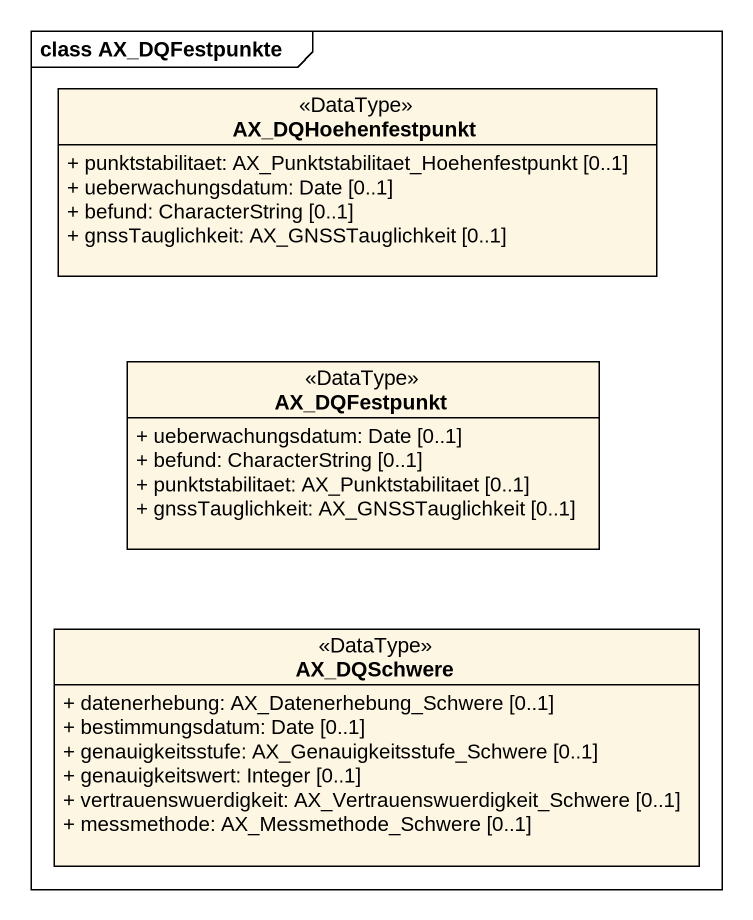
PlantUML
@startuml
mainframe class AX_DQFestpunkte
hide circle
hide empty members
skinparam classAttributeIconSize 0
class AX_DQHoehenfestpunkt <<DataType>> {
  + punktstabilitaet: AX_Punktstabilitaet_Hoehenfestpunkt [0..1]
  + ueberwachungsdatum: Date [0..1]
  + befund: CharacterString [0..1]
  + gnssTauglichkeit: AX_GNSSTauglichkeit [0..1]
}
class AX_DQFestpunkt <<DataType>> {
  + ueberwachungsdatum: Date [0..1]
  + befund: CharacterString [0..1]
  + punktstabilitaet: AX_Punktstabilitaet [0..1]
  + gnssTauglichkeit: AX_GNSSTauglichkeit [0..1]
}
class AX_DQSchwere <<DataType>> {
  + datenerhebung: AX_Datenerhebung_Schwere [0..1]
  + bestimmungsdatum: Date [0..1]
  + genauigkeitsstufe: AX_Genauigkeitsstufe_Schwere [0..1]
  + genauigkeitswert: Integer [0..1]
  + vertrauenswuerdigkeit: AX_Vertrauenswuerdigkeit_Schwere [0..1]
  + messmethode: AX_Messmethode_Schwere [0..1]
}
@enduml
